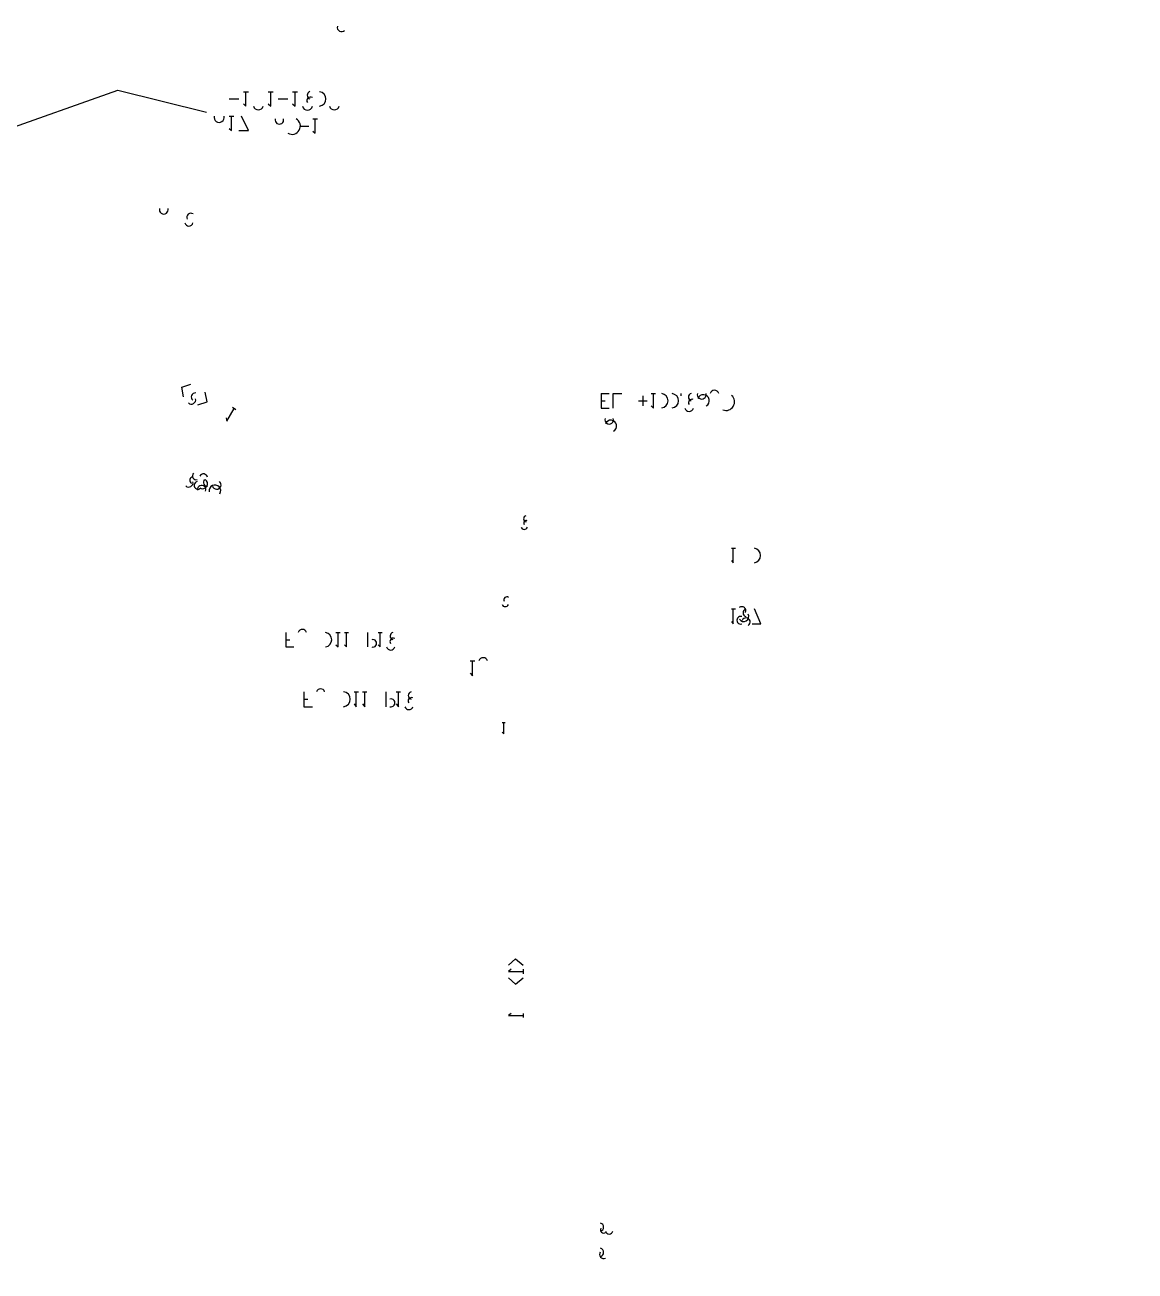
# Model space of a CAD drawing. Header units: millimetres. Extents: x 6 to 1147, y -20 to 811.
# Drawn here: x 467.6 to 762.1, y 257.8 to 588.2 of the extents above; entities that cross this region are included whole.
import ezdxf

# ---------------------------------------------------------------- set-up
doc = ezdxf.new("R2010")
doc.units = ezdxf.units.MM
for name, color, linetype in [('ARCS', 4, 'Continuous'), ('CURVES', 6, 'Continuous'), ('LINES', 7, 'Continuous')]:
    doc.layers.add(name, color=color, linetype=linetype)

msp = doc.modelspace()

# ---------------------------------------------------------------- linework, layer by layer
at = {"layer": 'ARCS'}
for centre, radius, start, end in [((544.81, 589.24), 136.52, 150.049, 150.049), ((600.82, 647.14), 59.31, 150.3486, 150.3486), ((488.89, 582.7), 59.66, 150.2766, 150.2766), ((485.74, 555.07), 68.24, 150.0083, 150.0083), ((463.36, 567.31), 29.82, 149.4614, 149.4614), ((514.87, 495.22), 89.64, 30.1778, 30.1778), ((551.62, 587.59), 1.15, 166.6755, 313.9191), ((515.05, 470.05), 102.08, 209.9934, 209.9934), ((521.92, 565.18), 6, 179.4271, 179.4271), ((540.13, 564.34), 7.29, 180.4716, 180.4716), ((543.37, 568.12), 0.962, 58.7363, 210.6507), ((543.52, 569.56), 1.03, 110.556, 249.444), ((545.5, 568.6), 1.94, 278.8807, 81.1193), ((515.83, 562), 3.12, 90.5509, 90.5509), ((521.95, 558.97), 6.09, 359.7178, 359.7178), ((518.89, 565.06), 2.97, 178.8427, 178.8427), ((527.98, 562.24), 3.12, 271.1017, 271.1017), ((527.86, 563.71), 1.41, 267.5634, 267.5634), ((529.54, 566.98), 1.3, 193.3925, 346.6075), ((536.47, 564.22), 3.63, 179.053, 179.053), ((540.19, 558.1), 7.29, 0.4716, 0.4716), ((542.56, 566.98), 1.35, 192.8043, 347.1957), ((549.7, 566.98), 1.3, 193.3925, 346.6075), ((507.76, 548.38), 14.52, 180.2368, 180.2368), ((515.89, 560.5), 1.5, 88.8542, 88.8542), ((519.13, 563.74), 1.35, 166.9081, 12.5288), ((524.89, 559.12), 2.91, 357.6386, 357.6386), ((531.73, 562.78), 1.9, 127.9542, 127.9542), ((531.28, 562.03), 0.89, 122.6192, 122.6192), ((535.12, 563.02), 1.12, 164.4759, 15.5241), ((538.48, 561.4), 2.2, 240.6422, 60.6422), ((543.79, 558.22), 3.57, 359.0371, 359.0371), ((548.56, 562.84), 1.9, 235.3048, 235.3048), ((547.93, 563.5), 0.872, 229.1849, 229.1849), ((507.79, 547.3), 13.35, 180.2575, 180.2575), ((531.76, 559.66), 1.95, 56.3099, 56.3099), ((532.39, 558.97), 0.895, 50.4403, 50.4403), ((548.59, 559.72), 1.95, 306.8699, 306.8699), ((549.04, 560.53), 0.89, 302.6192, 302.6192), ((500.47, 548.26), 7.23, 179.5245, 179.5245), ((501.1, 547.18), 6.66, 179.4838, 179.4838), ((470.77, 495.49), 51.06, 209.9244, 209.9244), ((493.27, 537.4), 10.92, 90.1574, 90.1574), ((494.35, 537.4), 9.84, 90.1747, 90.1747), ((521.17, 537.52), 9.84, 270.1747, 270.1747), ((522.34, 537.52), 10.92, 270.3148, 270.3148), ((521.11, 542.35), 4.77, 269.6397, 269.6397), ((522.22, 542.89), 5.31, 269.3526, 269.3526), ((486.91, 526.69), 12.63, 120.4034, 120.4034), ((507.85, 526.54), 14.55, 0.2363, 0.2363), ((507.79, 527.62), 13.41, 0.2564, 0.2564), ((504.46, 539.26), 1.18, 165.2564, 14.7436), ((493.33, 532.06), 5.34, 89.6781, 89.6781), ((494.41, 532.6), 4.8, 89.6419, 89.6419), ((511.12, 536.02), 1.12, 195.5241, 344.4759), ((511.66, 537.16), 1.12, 57.2648, 202.8337), ((514.45, 527.74), 6.63, 359.4815, 359.4815), ((515.02, 526.66), 7.14, 359.5185, 359.5185), ((483.85, 521.23), 6.25, 119.6425, 119.6425), ((481.24, 517.36), 1.67, 291.0375, 291.0375), ((481.24, 517.3), 1.62, 291.8014, 291.8014), ((481.36, 517.3), 1.66, 295.641, 295.641), ((481.42, 517.3), 1.69, 297.4744, 297.4744), ((481.42, 517.21), 1.67, 122.55, 122.55), ((481.6, 517.15), 1.64, 131.2847, 131.2847), ((481.45, 518.2), 0.882, 287.8189, 287.8189), ((481.45, 518.05), 0.797, 289.7989, 289.7989), ((481.57, 518.05), 0.797, 289.7989, 289.7989), ((481.72, 518.05), 0.832, 295.641, 295.641), ((482.23, 518.59), 0.595, 40.9144, 40.9144), ((481.51, 517.15), 1.58, 128.8298, 128.8298), ((481.69, 517.06), 1.63, 135.7441, 135.7441), ((481.12, 516.49), 0.778, 117.5528, 117.5528), ((481.15, 516.46), 0.767, 120.5792, 120.5792), ((481.21, 516.46), 0.799, 124.2869, 124.2869), ((481.27, 516.43), 0.811, 128.991, 128.991), ((553.99, 473.29), 44.83, 29.6355, 29.6355), ((511.78, 488.83), 1.15, 226.0809, 13.3245), ((512.83, 489.55), 1.09, 84.8056, 231.1155), ((519.76, 486.04), 3.07, 120.5792, 120.5792), ((524.26, 487.15), 3.27, 210.3322, 210.3322), ((522.76, 487.84), 1.61, 206.5651, 206.5651), ((636.28, 488.56), 1.93, 277.125, 82.875), ((639.04, 488.56), 1.93, 277.125, 82.875), ((644.62, 489.55), 1.01, 106.8584, 252.1213), ((647.14, 490.18), 1.18, 165.2564, 14.7436), ((647.56, 488.59), 1.58, 299.1676, 158.0089), ((650.5, 490.18), 1.18, 14.7436, 165.2564), ((653.56, 488.26), 2.27, 249.2744, 48.3665), ((519.13, 484.78), 1.44, 118.706, 118.706), ((525.67, 482.92), 3.05, 300.0942, 300.0942), ((622.81, 485.02), 3.33, 181.0322, 181.0322), ((621.13, 484.9), 1.65, 177.9174, 177.9174), ((643.78, 486.94), 1.18, 194.7436, 345.2564), ((644.5, 488.08), 0.878, 63.4349, 216.0274), ((521.26, 481.81), 3.37, 29.3022, 29.3022), ((522.7, 481.12), 1.56, 27.5528, 27.5528), ((526.3, 484.21), 1.4, 298.2174, 298.2174), ((611.41, 463.09), 20.55, 112.9351, 112.9351), ((619.42, 481.84), 3.12, 91.1017, 91.1017), ((622.6, 483.52), 1.14, 161.5651, 18.4349), ((623.02, 481.87), 1.54, 297.0956, 157.2176), ((626.17, 481.96), 3.12, 270.5509, 270.5509), ((626.11, 483.43), 1.41, 268.7811, 268.7811), ((619.54, 480.4), 1.44, 87.6141, 87.6141), ((622.84, 478.78), 3.36, 1.023, 1.023), ((624.49, 478.9), 1.59, 357.8389, 357.8389), ((513.07, 468.64), 1.01, 136.1691, 282.3391), ((511.06, 466.84), 1.16, 227.1211, 11.8887), ((512.2, 467.47), 0.878, 90, 246.0375), ((513.52, 466.15), 1.01, 103.627, 316.2189), ((514.51, 465.01), 1.12, 337.249, 186.953), ((514.99, 468.1), 1.07, 8.7462, 154.2307), ((514.75, 466.54), 1.32, 241.0736, 58.815), ((515.95, 466.96), 1.01, 136.1691, 282.3391), ((518.02, 464.68), 1.54, 330.2551, 188.427), ((518.47, 466.27), 1.17, 196.5571, 47.0454), ((607.48, 453.55), 10.3, 112.607, 112.607), ((615.94, 451.57), 12.27, 329.925, 329.925), ((621.19, 454.78), 6.14, 328.7961, 328.7961), ((639.34, 447.46), 14.34, 180.2397, 180.2397), ((594.49, 453.43), 3.67, 120.9638, 120.9638), ((600.7, 457.27), 0.801, 103.4957, 257.4712), ((600.58, 456.16), 0.66, 63.4349, 213.6901), ((625.06, 447.52), 9, 270.382, 270.382), ((624.94, 452.02), 4.5, 269.2361, 269.2361), ((624.79, 454.84), 1.71, 281.113, 281.113), ((624.79, 454.84), 1.71, 281.113, 281.113), ((624.97, 454.84), 1.69, 275.1022, 275.1022), ((625.06, 454.84), 1.68, 87.9546, 87.9546), ((625.06, 454.84), 1.68, 272.0454, 272.0454), ((625.24, 454.84), 1.7, 81.8699, 81.8699), ((625.24, 454.84), 1.7, 81.8699, 81.8699), ((625.36, 454.84), 1.72, 77.9052, 77.9052), ((624.82, 455.65), 0.872, 273.9452, 273.9452), ((624.82, 455.68), 0.842, 274.0856, 274.0856), ((624.91, 455.68), 0.841, 267.9546, 267.9546), ((624.94, 455.68), 0.842, 265.9144, 265.9144), ((593.62, 451.78), 1.85, 119.0546, 119.0546), ((600.07, 455.32), 0.874, 195.4222, 343.4956), ((625.24, 454), 0.849, 81.8699, 81.8699), ((625.12, 453.22), 0.603, 185.7106, 185.7106), ((625.51, 454), 0.866, 75.9638, 75.9638), ((625.51, 454), 0.866, 75.9638, 75.9638), ((625.63, 454), 0.866, 75.9638, 75.9638), ((632.17, 447.34), 7.17, 179.5205, 179.5205), ((591.25, 450.97), 0.518, 259.992, 259.992), ((591.67, 450.55), 0.934, 275.5275, 275.5275), ((591.49, 451.15), 0.696, 262.5686, 262.5686), ((592.03, 450.49), 1.23, 274.1849, 274.1849), ((591.43, 450.55), 0.577, 278.9726, 278.9726), ((592.27, 450.49), 1.35, 273.8141, 273.8141), ((592.51, 450.58), 1.5, 91.1458, 91.1458), ((591.85, 451.24), 0.845, 263.8845, 263.8845), ((592.09, 451.36), 0.964, 264.6442, 264.6442), ((592.63, 450.61), 1.47, 273.5035, 273.5035), ((592.06, 449.89), 0.904, 174.2894, 174.2894), ((592.51, 451.39), 1.17, 355.6013, 355.6013), ((592.15, 449.53), 0.755, 173.1572, 173.1572), ((592.87, 450.07), 1.35, 183.8141, 183.8141), ((592.93, 450.7), 1.38, 93.7314, 93.7314), ((592.51, 451.69), 0.93, 358.1524, 358.1524), ((592.45, 451.3), 0.785, 263.4181, 263.4181), ((592.36, 449.17), 0.607, 171.4692, 171.4692), ((592.81, 449.71), 1.05, 184.8991, 184.8991), ((593.17, 450.7), 1.38, 93.7314, 93.7314), ((592.51, 451.87), 0.571, 3.0128, 3.0128), ((596.17, 448.3), 4.22, 33.6901, 33.6901), ((592.72, 449.83), 0.76, 80.9097, 80.9097), ((592.87, 449.35), 0.755, 186.8428, 186.8428), ((593.11, 449.89), 0.934, 84.4725, 84.4725), ((593.53, 450.67), 1.23, 94.1849, 94.1849), ((592.93, 452.14), 0.541, 340.56, 340.56), ((593.23, 451.72), 0.845, 343.4956, 343.4956), ((593.11, 451.93), 0.706, 347.7352, 347.7352), ((593.35, 449.89), 0.934, 84.4725, 84.4725), ((593.77, 450.76), 0.964, 95.3558, 95.3558), ((593.71, 449.92), 0.845, 83.8845, 83.8845), ((593.95, 450.16), 0.726, 82.875, 82.875), ((594.13, 450.76), 0.607, 98.5308, 98.5308), ((598.24, 447.79), 2.06, 21.3369, 21.3369), ((626.68, 447.79), 1.71, 348.887, 348.887), ((660.82, 447.52), 1.94, 278.8807, 81.1193), ((553.12, 428.38), 18.36, 180.1872, 180.1872), ((600.16, 445.99), 0.564, 64.7989, 64.7989), ((603.91, 445.75), 1.71, 285.2551, 285.2551), ((603.97, 445.75), 1.73, 287.1759, 287.1759), ((603.97, 445.75), 1.73, 287.1759, 287.1759), ((604.09, 445.63), 1.65, 292.3801, 292.3801), ((604.18, 445.63), 1.66, 117.951, 117.951), ((604.27, 445.63), 1.71, 120.6186, 120.6186), ((604.36, 445.51), 1.66, 125.4171, 125.4171), ((604.45, 445.51), 1.71, 127.875, 127.875), ((604, 446.59), 0.819, 278.427, 278.427), ((604.15, 446.59), 0.837, 284.5345, 284.5345), ((604.15, 446.59), 0.837, 284.5345, 284.5345), ((604.27, 446.47), 0.837, 284.5345, 284.5345), ((604.75, 447.13), 0.659, 30.0686, 30.0686), ((626.68, 447.22), 1.71, 190.1247, 190.1247), ((626.68, 447.19), 1.71, 191.113, 191.113), ((626.68, 447.28), 1.7, 188.1301, 188.1301), ((626.68, 447.67), 1.69, 352.875, 352.875), ((626.68, 447.58), 1.69, 353.8845, 353.8845), ((625.87, 447.28), 0.878, 187.8533, 187.8533), ((625.84, 447.28), 0.849, 188.1301, 188.1301), ((626.68, 447.46), 1.68, 357.9546, 357.9546), ((626.68, 447.46), 1.68, 182.0454, 182.0454), ((625.84, 447.34), 0.842, 175.9144, 175.9144), ((625.84, 447.25), 0.841, 182.0454, 182.0454), ((627.52, 448.03), 0.866, 345.9638, 345.9638), ((627.52, 447.91), 0.866, 345.9638, 345.9638), ((627.52, 447.76), 0.849, 351.8699, 351.8699), ((627.52, 447.64), 0.849, 351.8699, 351.8699), ((628.3, 447.58), 0.543, 96.3402, 96.3402), ((600.97, 445.42), 0.604, 63.4349, 63.4349), ((601.69, 444.58), 0.661, 87.3974, 87.3974), ((602.2, 443.74), 0.54, 90, 90), ((602.68, 442.87), 0.63, 90, 90), ((603.4, 442.81), 0.524, 23.6294, 23.6294), ((603.88, 444.82), 0.859, 114.7751, 114.7751), ((603.91, 444.82), 0.872, 116.5651, 116.5651), ((604.03, 444.79), 0.907, 124.2157, 124.2157), ((603.97, 444.76), 0.849, 122.0054, 122.0054), ((617.71, 434.29), 10.2, 330.1924, 330.1924), ((639.34, 431.29), 14.34, 180.1199, 180.1199), ((553.15, 422.11), 18.45, 0.0932, 0.0932), ((586, 425.11), 14.52, 0.1184, 0.1184), ((603.19, 436), 4.21, 93.6782, 93.6782), ((602.98, 441.85), 0.644, 117.7585, 117.7585), ((603.1, 440.71), 0.655, 105.9454, 105.9454), ((622.06, 436.9), 5.08, 329.5002, 329.5002), ((624.76, 440.2), 1.7, 261.8699, 261.8699), ((624.76, 440.2), 1.7, 261.8699, 261.8699), ((624.94, 440.2), 1.68, 267.9546, 267.9546), ((625.06, 440.2), 1.69, 96.1155, 96.1155), ((625.06, 440.2), 1.68, 272.0454, 272.0454), ((625.24, 440.2), 1.72, 102.0948, 102.0948), ((625.24, 440.2), 1.72, 102.0948, 102.0948), ((625.3, 440.2), 1.73, 104.0362, 104.0362), ((624.55, 441.04), 0.853, 259.8753, 259.8753), ((624.55, 441.04), 0.853, 259.8753, 259.8753), ((624.82, 441.04), 0.842, 265.9144, 265.9144), ((624.94, 441.04), 0.842, 265.9144, 265.9144), ((625.12, 439.36), 0.84, 90, 90), ((625.24, 439.39), 0.878, 97.8533, 97.8533), ((625.21, 439.36), 0.845, 96.1155, 96.1155), ((625.21, 439.36), 0.845, 96.1155, 96.1155), ((625.06, 441.82), 0.543, 6.3402, 6.3402), ((543.91, 428.26), 9.15, 179.6243, 179.6243), ((595.45, 435.76), 0.801, 56.9761, 203.9625), ((601.09, 433.81), 3.22, 44.2462, 44.2462), ((625.06, 431.38), 7.14, 270.4815, 270.4815), ((624.94, 434.95), 3.57, 269.0371, 269.0371), ((624.79, 436.84), 1.71, 281.113, 281.113), ((624.79, 436.84), 1.71, 281.113, 281.113), ((624.97, 436.84), 1.69, 275.1022, 275.1022), ((625.06, 436.84), 1.68, 87.9546, 87.9546), ((625.06, 436.84), 1.68, 272.0454, 272.0454), ((625.24, 436.84), 1.7, 81.8699, 81.8699), ((625.24, 436.84), 1.7, 81.8699, 81.8699), ((625.36, 436.84), 1.72, 77.9052, 77.9052), ((624.82, 437.65), 0.872, 273.9452, 273.9452), ((624.82, 437.68), 0.842, 274.0856, 274.0856), ((624.91, 437.68), 0.841, 267.9546, 267.9546), ((624.94, 437.68), 0.842, 265.9144, 265.9144), ((625.24, 436), 0.849, 81.8699, 81.8699), ((625.51, 436), 0.866, 75.9638, 75.9638), ((625.51, 436), 0.866, 75.9638, 75.9638), ((625.63, 436), 0.866, 75.9638, 75.9638), ((632.17, 431.23), 7.17, 179.7603, 179.7603), ((595.03, 434.86), 0.892, 199.0256, 339.6769), ((602.32, 432.76), 1.61, 41.9872, 41.9872), ((602.95, 431.95), 1.41, 273.6522, 273.6522), ((602.29, 432.43), 0.696, 262.5686, 262.5686), ((602.83, 431.89), 1.23, 274.1849, 274.1849), ((603.73, 433.9), 2.12, 82.6736, 82.6736), ((603.28, 431.92), 1.56, 90, 90), ((602.65, 432.64), 0.845, 263.8845, 263.8845), ((602.77, 432.79), 0.934, 264.4725, 264.4725), ((603.4, 432.01), 1.47, 274.6669, 274.6669), ((603.25, 432.67), 1.11, 355.3645, 355.3645), ((603.73, 432.13), 1.41, 93.6522, 93.6522), ((603.16, 432.7), 0.789, 261.2538, 261.2538), ((603.31, 433.03), 0.934, 354.4725, 354.4725), ((603.97, 432.1), 1.38, 93.7314, 93.7314), ((603.31, 433.27), 0.571, 3.0128, 3.0128), ((604.33, 432.07), 1.23, 94.1849, 94.1849), ((603.94, 432.94), 0.8, 347.0054, 347.0054), ((603.73, 433.54), 0.541, 340.56, 340.56), ((603.91, 433.3), 0.713, 345.3791, 345.3791), ((604.45, 432.01), 0.934, 95.5275, 95.5275), ((625.12, 435.22), 0.603, 185.7106, 185.7106), ((626.68, 431.59), 1.71, 348.887, 348.887), ((626.68, 431.47), 1.69, 352.875, 352.875), ((626.68, 431.41), 1.69, 354.8978, 354.8978), ((626.68, 431.29), 1.68, 358.977, 358.977), ((626.68, 431.29), 1.68, 181.023, 181.023), ((657.73, 432.85), 1.11, 335.3231, 125.1342), ((659.14, 432.34), 1.06, 106.3895, 253.6105), ((557.74, 412.54), 18.42, 180.1866, 180.1866), ((562.27, 422.17), 9.09, 359.8109, 359.8109), ((593.26, 425.17), 7.26, 359.7632, 359.7632), ((603.37, 427.39), 3.91, 152.057, 152.057), ((602.2, 428.86), 2.68, 105.5928, 105.5928), ((602.05, 432.25), 0.518, 259.992, 259.992), ((602.47, 431.83), 0.934, 275.5275, 275.5275), ((602.23, 431.83), 0.577, 278.9726, 278.9726), ((602.86, 431.17), 0.904, 174.2894, 174.2894), ((602.92, 430.81), 0.726, 172.875, 172.875), ((603.64, 431.35), 1.32, 183.9005, 183.9005), ((603.16, 430.57), 0.607, 171.4692, 171.4692), ((603.55, 430.99), 0.994, 185.1944, 185.1944), ((603.58, 431.95), 0.872, 153.4349, 153.4349), ((603.52, 431.14), 0.789, 81.2538, 81.2538), ((604.99, 430.57), 2.13, 256.1593, 256.1593), ((603.67, 430.75), 0.755, 186.8428, 186.8428), ((603.91, 431.29), 0.934, 84.4725, 84.4725), ((603.55, 430.63), 0.518, 190.008, 190.008), ((604.15, 431.29), 0.934, 84.4725, 84.4725), ((604.51, 431.32), 0.845, 83.8845, 83.8845), ((604.57, 431.29), 0.819, 246.2505, 246.2505), ((604.63, 431.41), 0.696, 82.5686, 82.5686), ((604.84, 431.98), 0.553, 102.5288, 102.5288), ((617.29, 419.83), 10.45, 329.8265, 329.8265), ((626.68, 431.02), 1.71, 190.1247, 190.1247), ((626.68, 431.02), 1.71, 190.1247, 190.1247), ((626.68, 431.11), 1.69, 187.125, 187.125), ((625.87, 431.08), 0.878, 187.8533, 187.8533), ((625.84, 431.08), 0.849, 188.1301, 188.1301), ((625.84, 431.23), 0.841, 177.9546, 177.9546), ((625.84, 431.14), 0.842, 184.0856, 184.0856), ((627.52, 431.89), 0.882, 342.1811, 342.1811), ((627.52, 431.71), 0.866, 345.9638, 345.9638), ((627.52, 431.56), 0.849, 351.8699, 351.8699), ((627.52, 431.44), 0.849, 351.8699, 351.8699), ((628.3, 431.44), 0.603, 95.7106, 95.7106), ((657.46, 430.36), 1.01, 72.646, 287.354), ((658.3, 431.35), 1.32, 211.185, 28.9264), ((658.87, 429.88), 1.11, 304.1597, 156.6148), ((534.67, 425.2), 3.12, 90.5509, 90.5509), ((541.21, 426.82), 1.12, 15.124, 164.0546), ((547.06, 425.2), 1.94, 278.8807, 81.1193), ((565.48, 426.19), 0.99, 103.627, 255.5297), ((571.54, 425.29), 3.15, 271.0912, 271.0912), ((571.42, 426.76), 1.44, 267.6141, 267.6141), ((603.28, 418.75), 8.05, 111.8807, 111.8807), ((598.84, 425.5), 1.73, 14.0362, 14.0362), ((598.84, 425.38), 1.71, 10.1247, 10.1247), ((598.84, 425.29), 1.69, 7.125, 7.125), ((598.84, 424.99), 1.69, 174.8978, 174.8978), ((598.84, 424.93), 1.69, 172.875, 172.875), ((598.84, 424.93), 1.69, 172.875, 172.875), ((598.84, 425.2), 1.68, 4.0856, 4.0856), ((598.84, 425.17), 1.68, 181.023, 181.023), ((599.65, 425.38), 0.888, 11.6894, 11.6894), ((601.81, 425.23), 1.89, 334.6538, 334.6538), ((601.78, 426.34), 1.75, 149.0362, 149.0362), ((603.31, 424.33), 3, 330.611, 330.611), ((602.05, 427.48), 1.34, 99.0395, 99.0395), ((602.65, 425.89), 0.907, 325.7843, 325.7843), ((604.9, 425.5), 2.08, 326.7683, 326.7683), ((605.23, 427.09), 1.97, 333.8247, 333.8247), ((605.92, 427.69), 0.882, 324.6888, 324.6888), ((606.91, 428.8), 0.726, 277.125, 277.125), ((621.79, 422.53), 5.26, 329.4847, 329.4847), ((624.76, 425.92), 1.7, 261.8699, 261.8699), ((624.76, 425.92), 1.7, 261.8699, 261.8699), ((624.94, 425.92), 1.68, 267.9546, 267.9546), ((625.06, 425.92), 1.69, 96.1155, 96.1155), ((625.06, 425.92), 1.68, 272.0454, 272.0454), ((625.24, 425.89), 1.69, 102.308, 102.308), ((625.24, 425.89), 1.69, 102.308, 102.308), ((625.3, 425.89), 1.7, 104.2811, 104.2811), ((624.55, 426.7), 0.794, 259.1145, 259.1145), ((624.55, 426.7), 0.794, 259.1145, 259.1145), ((624.82, 426.76), 0.842, 265.9144, 265.9144), ((624.94, 426.76), 0.842, 265.9144, 265.9144), ((625.06, 427.51), 0.541, 3.1798, 3.1798), ((625.06, 268.06), 156.18, 270.022, 270.022), ((534.73, 423.7), 1.5, 88.8542, 88.8542), ((557.83, 406.3), 18.45, 0.1863, 0.1863), ((624.94, 346.15), 78.09, 269.956, 269.956), ((559.9, 424.24), 1.01, 252.646, 107.354), ((564.64, 423.58), 1.12, 195.5241, 344.4759), ((565.33, 424.72), 0.883, 65.0952, 214.8245), ((588.76, 420.73), 5.04, 180.341, 180.341), ((586.21, 420.67), 2.49, 179.3097, 179.3097), ((599.05, 421.69), 2.68, 300.3027, 300.3027), ((597.22, 425.2), 0.603, 275.7106, 275.7106), ((598, 424.69), 0.866, 165.9638, 165.9638), ((598, 424.69), 0.866, 165.9638, 165.9638), ((598, 424.84), 0.849, 171.8699, 171.8699), ((598, 425.11), 0.841, 177.9546, 177.9546), ((602.41, 419.44), 4.22, 30.7544, 30.7544), ((599.65, 422.92), 1.36, 297.6995, 297.6995), ((599.68, 425.32), 0.849, 8.1301, 8.1301), ((599.68, 425.26), 0.842, 4.0856, 4.0856), ((599.68, 425.23), 0.841, 2.0454, 2.0454), ((603.64, 418.93), 4.68, 235.6993, 235.6993), ((600.01, 424.81), 0.696, 97.4314, 97.4314), ((601.96, 420.94), 2.52, 231.7662, 231.7662), ((624.79, 422.56), 1.71, 281.113, 281.113), ((624.79, 422.56), 1.71, 281.113, 281.113), ((624.97, 422.56), 1.69, 275.1022, 275.1022), ((625.06, 422.56), 1.68, 87.9546, 87.9546), ((625.06, 422.56), 1.68, 272.0454, 272.0454), ((625.24, 422.56), 1.7, 81.8699, 81.8699), ((625.24, 422.56), 1.7, 81.8699, 81.8699), ((625.36, 422.56), 1.72, 77.9052, 77.9052), ((624.82, 423.37), 0.872, 273.9452, 273.9452), ((624.82, 423.4), 0.842, 274.0856, 274.0856), ((624.91, 423.4), 0.841, 267.9546, 267.9546), ((624.94, 423.4), 0.842, 265.9144, 265.9144), ((625.12, 425.08), 0.84, 90, 90), ((625.24, 425.08), 0.849, 98.1301, 98.1301), ((625.21, 425.05), 0.815, 96.3402, 96.3402), ((625.21, 425.05), 0.815, 96.3402, 96.3402), ((548.5, 412.42), 9.18, 179.6255, 179.6255), ((588.34, 409.51), 12.18, 0.1411, 0.1411), ((583.75, 417.52), 3.12, 90.5509, 90.5509), ((589.18, 419.26), 1.18, 14.7436, 165.2564), ((593.86, 417.64), 3.12, 271.1017, 271.1017), ((593.74, 419.17), 1.47, 267.6627, 267.6627), ((597.4, 417.46), 3.6, 0.9548, 0.9548), ((600.73, 420.61), 0.642, 307.4054, 307.4054), ((601.09, 419.8), 0.845, 196.5044, 196.5044), ((601.99, 419.89), 1.71, 210.6186, 210.6186), ((601.93, 419.59), 1.63, 200.4328, 200.4328), ((601.18, 420.25), 0.872, 206.5651, 206.5651), ((601.18, 420.07), 0.847, 202.9321, 202.9321), ((601.99, 419.77), 1.65, 207.0309, 207.0309), ((601.99, 419.71), 1.62, 205.1448, 205.1448), ((602.11, 420.1), 1.72, 41.4677, 41.4677), ((602.05, 419.89), 1.64, 34.5625, 34.5625), ((602.11, 420.01), 1.66, 39.144, 39.144), ((601.24, 419.92), 0.759, 198.4349, 198.4349), ((602.23, 420.1), 1.63, 44.2559, 44.2559), ((603.43, 418.96), 1.68, 91.023, 91.023), ((602.83, 419.62), 0.876, 38.047, 38.047), ((602.8, 419.5), 0.834, 30.2564, 30.2564), ((602.83, 419.56), 0.841, 34.8245, 34.8245), ((602.86, 419.62), 0.853, 39.2894, 39.2894), ((604.3, 418.45), 2.14, 29.4454, 29.4454), ((625.24, 421.72), 0.849, 81.8699, 81.8699), ((625.12, 420.94), 0.603, 185.7106, 185.7106), ((625.51, 421.72), 0.866, 75.9638, 75.9638), ((625.51, 421.72), 0.866, 75.9638, 75.9638), ((625.63, 421.72), 0.866, 75.9638, 75.9638), ((583.81, 416.08), 1.44, 88.8065, 88.8065), ((588.85, 414.46), 5.07, 0.678, 0.678), ((591.28, 414.58), 2.4, 358.5679, 358.5679), ((597.73, 417.46), 0.661, 272.6026, 272.6026), ((599.2, 417.58), 1.8, 358.0908, 358.0908), ((599.35, 417.22), 1.74, 170.0494, 170.0494), ((599.35, 417.28), 1.73, 172.0107, 172.0107), ((599.35, 417.82), 1.7, 14.2811, 14.2811), ((599.35, 417.73), 1.68, 11.3099, 11.3099), ((598.57, 416.92), 0.845, 163.4956, 163.4956), ((599.38, 417.64), 1.64, 8.427, 8.427), ((599.38, 417.55), 1.63, 5.2901, 5.2901), ((598.6, 417.19), 0.853, 169.8753, 169.8753), ((598.57, 417.07), 0.824, 169.5085, 169.5085), ((599.41, 417.46), 1.65, 177.9174, 177.9174), ((599.41, 417.4), 1.65, 175.8404, 175.8404), ((598.6, 417.34), 0.842, 175.9144, 175.9144), ((602.23, 415.6), 3.58, 110.1062, 110.1062), ((600.22, 417.76), 0.908, 7.5946, 7.5946), ((600.25, 417.7), 0.872, 3.9452, 3.9452), ((600.25, 417.67), 0.871, 1.9749, 1.9749), ((600.25, 417.61), 0.871, 358.0251, 358.0251), ((603.49, 418.12), 0.841, 87.9546, 87.9546), ((566.95, 406.42), 9.09, 359.6218, 359.6218), ((594.43, 409.57), 6.09, 359.7178, 359.7178), ((603.37, 411.79), 3.91, 152.057, 152.057), ((602.08, 412.54), 1.64, 331.5571, 331.5571), ((602.83, 413.17), 0.691, 325.6197, 325.6197), ((605.23, 411.49), 1.97, 333.8247, 333.8247), ((604.99, 414.22), 1.72, 332.9873, 332.9873), ((605.5, 414.7), 0.684, 322.125, 322.125), ((606.91, 413.2), 0.726, 277.125, 277.125), ((539.35, 409.36), 3.12, 90.5509, 90.5509), ((546.04, 411.04), 1.14, 18.4349, 161.5651), ((551.92, 409.42), 1.99, 276.9112, 83.0888), ((570.13, 408.97), 0.879, 64.29, 216.4692), ((570.28, 410.41), 0.99, 104.4703, 256.373), ((576.22, 409.48), 3.12, 271.1017, 271.1017), ((576.1, 410.95), 1.41, 267.5634, 267.5634), ((597.22, 409.36), 0.603, 275.7106, 275.7106), ((598, 408.91), 0.882, 162.1811, 162.1811), ((598.84, 409.78), 1.71, 10.1247, 10.1247), ((598.84, 409.78), 1.71, 10.1247, 10.1247), ((598.84, 409.21), 1.71, 168.887, 168.887), ((598, 409.09), 0.866, 165.9638, 165.9638), ((598, 409.09), 0.866, 165.9638, 165.9638), ((598.84, 409.33), 1.69, 172.875, 172.875), ((598.84, 409.33), 1.69, 172.875, 172.875), ((598, 409.36), 0.849, 171.8699, 171.8699), ((598.84, 409.6), 1.68, 4.0856, 4.0856), ((598.84, 409.51), 1.68, 178.977, 178.977), ((598.84, 409.51), 1.68, 1.023, 1.023), ((599.65, 409.72), 0.878, 7.8533, 7.8533), ((599.68, 409.72), 0.849, 8.1301, 8.1301), ((599.68, 409.63), 0.841, 2.0454, 2.0454), ((599.68, 409.57), 0.841, 357.9546, 357.9546), ((600.01, 409.09), 0.815, 96.3402, 96.3402), ((601.81, 409.51), 1.95, 331.46, 331.46), ((601.78, 410.74), 1.75, 149.0362, 149.0362), ((602.65, 410.23), 0.942, 322.7652, 322.7652), ((604.87, 409.3), 2.54, 104.3646, 104.3646), ((605.92, 412.09), 0.882, 324.6888, 324.6888), ((539.41, 407.92), 1.44, 88.8065, 88.8065), ((564.7, 408.46), 1.06, 253.6105, 106.3895), ((569.47, 407.8), 1.14, 197.9691, 341.0754), ((601.15, 403.93), 3.23, 317.2605, 317.2605), ((602.38, 407.71), 1.97, 254.0546, 254.0546), ((602.26, 405.1), 1.61, 315, 315), ((601.9, 408.52), 1.05, 246.3706, 246.3706), ((602.47, 406.21), 0.994, 275.1944, 275.1944), ((602.05, 406.57), 0.518, 259.992, 259.992), ((602.95, 406.27), 1.41, 273.6522, 273.6522), ((602.83, 406.33), 1.23, 274.1849, 274.1849), ((602.29, 406.78), 0.666, 262.2348, 262.2348), ((602.23, 406.15), 0.577, 278.9726, 278.9726), ((603.28, 406.27), 1.59, 90, 90), ((602.77, 407.11), 0.934, 264.4725, 264.4725), ((602.65, 407.02), 0.785, 263.4181, 263.4181), ((603.4, 406.33), 1.47, 274.6669, 274.6669), ((603.25, 406.99), 1.11, 355.3645, 355.3645), ((603.73, 406.45), 1.41, 93.6522, 93.6522), ((603.64, 405.67), 1.32, 183.9005, 183.9005), ((603.16, 407.02), 0.789, 261.2538, 261.2538), ((603.31, 407.38), 0.932, 356.3086, 356.3086), ((603.97, 406.45), 1.41, 93.6522, 93.6522), ((603.31, 405.94), 0.661, 140.5275, 140.5275), ((603.31, 407.68), 0.57, 0, 0), ((603.73, 406.42), 0.752, 156.5014, 156.5014), ((603.91, 405.61), 0.934, 84.4725, 84.4725), ((603.94, 407.32), 0.816, 342.8973, 342.8973), ((604.33, 406.48), 1.2, 94.2892, 94.2892), ((603.91, 407.68), 0.731, 340.821, 340.821), ((603.73, 407.89), 0.532, 343.6105, 343.6105), ((604.15, 405.61), 0.934, 84.4725, 84.4725), ((604.78, 407.95), 1.36, 97.5946, 97.5946), ((604.45, 406.36), 0.964, 95.3558, 95.3558), ((604.51, 405.76), 0.845, 83.8845, 83.8845), ((604.63, 405.76), 0.726, 82.875, 82.875), ((604.84, 406.36), 0.612, 101.3099, 101.3099), ((603.19, 331.72), 74.52, 90.2076, 90.2076), ((602.86, 405.49), 0.904, 174.2894, 174.2894), ((602.92, 405.13), 0.726, 172.875, 172.875), ((603.16, 405.01), 0.607, 171.4692, 171.4692), ((603.55, 405.31), 0.994, 185.1944, 185.1944), ((603.52, 405.49), 0.819, 81.573, 81.573), ((603.67, 405.19), 0.755, 186.8428, 186.8428), ((603.55, 404.95), 0.518, 190.008, 190.008), ((603.73, 294.46), 37.26, 89.5848, 89.5848), ((597.94, 328.18), 3.06, 181.1233, 181.1233), ((594.91, 324.76), 3.36, 90.5116, 90.5116), ((596.47, 328.06), 1.47, 177.6627, 177.6627), ((601.09, 324.79), 3.33, 270.5162, 270.5162), ((601.03, 326.47), 1.65, 268.9584, 268.9584), ((594.97, 323.11), 1.59, 88.9191, 88.9191), ((598.03, 321.43), 3.09, 0.5563, 0.5563), ((599.53, 321.49), 1.47, 358.8309, 358.8309), ((621.13, 268.75), 0.879, 154.29, 306.4692), ((619.96, 269.44), 1.14, 288.4349, 71.5651), ((622.57, 268.6), 0.99, 194.4703, 346.373), ((621.13, 262.21), 1.11, 144.8658, 294.6769), ((619.96, 262.75), 1.14, 288.9246, 72.0309)]:
    msp.add_arc(centre, radius, start, end, dxfattribs=at)
at = {"layer": 'CURVES'}
for p, q in [((430, 548.92), (492.28, 570.88)), ((492.28, 570.88), (515.8, 565.12)), ((526.24, 566.68), (526.24, 570.52)), ((532.84, 566.68), (532.84, 570.52)), ((539.32, 566.68), (539.32, 570.52)), ((525.64, 567.28), (526.24, 566.68)), ((532.12, 567.28), (532.84, 566.68)), ((538.6, 567.28), (539.32, 566.68)), ((522.4, 560.2), (522.4, 564.04)), ((526.96, 560.2), (525.04, 564.04)), ((544.6, 559.48), (544.6, 563.32)), ((521.8, 560.8), (522.4, 560.2)), ((524.32, 560.2), (526.96, 560.2)), ((544, 560.08), (544.6, 559.48)), ((509.2, 492.16), (511.6, 493)), ((509.68, 489.64), (509.2, 492.16)), ((515.92, 488.32), (515.44, 490.84)), ((620.44, 490.48), (620.44, 486.64)), ((623.68, 486.64), (623.68, 490.48)), ((623.68, 490.48), (625.96, 490.48)), ((634.36, 486.64), (634.36, 490.48)), ((513.52, 487.48), (515.92, 488.32)), ((521.2, 483.16), (523.12, 486.52)), ((620.44, 486.64), (622.6, 486.64)), ((633.76, 487.24), (634.36, 486.64)), ((520.96, 484), (521.2, 483.16)), ((655.48, 445.6), (655.48, 449.44)), ((655, 446.2), (655.48, 445.6)), ((655.48, 429.4), (655.48, 433.36)), ((662.8, 429.4), (661.12, 433.36)), ((655, 430), (655.48, 429.4)), ((536.8, 427.12), (536.8, 423.28)), ((550.72, 423.28), (550.72, 427.12)), ((552.88, 423.28), (552.88, 427.12)), ((561.88, 423.28), (561.88, 427.12)), ((660.52, 429.4), (662.8, 429.4)), ((536.8, 423.28), (538.96, 423.28)), ((550.12, 423.88), (550.72, 423.28)), ((552.4, 423.88), (552.88, 423.28)), ((561.28, 423.88), (561.88, 423.28)), ((586.36, 415.6), (586.36, 419.56)), ((585.76, 416.32), (586.36, 415.6)), ((541.6, 411.4), (541.6, 407.44)), ((555.52, 407.44), (555.52, 411.4)), ((557.8, 407.44), (557.8, 411.4)), ((566.68, 407.44), (566.68, 411.4)), ((541.6, 407.44), (543.88, 407.44)), ((554.92, 408.16), (555.52, 407.44)), ((557.2, 408.16), (557.8, 407.44)), ((566.08, 408.16), (566.68, 407.44)), ((594.64, 400.24), (594.64, 403.24)), ((594.16, 400.72), (594.64, 400.24)), ((595.84, 338.92), (597.76, 340.6)), ((597.76, 340.6), (599.8, 338.92)), ((596.56, 337.84), (595.84, 337.24)), ((595.84, 337.24), (599.8, 337.24)), ((595.84, 335.56), (597.76, 333.88)), ((597.76, 333.88), (599.8, 335.56)), ((596.56, 326.08), (595.84, 325.6)), ((595.84, 325.6), (599.8, 325.6))]:
    msp.add_line(p, q, dxfattribs=at)
at = {"layer": 'LINES'}
for p, q in [((521.8, 568.6), (524.32, 568.6)), ((525.64, 570.52), (526.96, 570.52)), ((532.12, 570.52), (533.44, 570.52)), ((534.76, 568.6), (537.4, 568.6)), ((538.6, 570.52), (539.92, 570.52)), ((521.8, 564.04), (523, 564.04)), ((544, 563.32), (545.2, 563.32)), ((540.64, 561.4), (542.92, 561.4)), ((620.44, 490.48), (622.6, 490.48)), ((631.48, 489.88), (631.48, 487.24)), ((633.76, 490.48), (634.84, 490.48)), ((641.56, 490.48), (641.56, 489.88)), ((522.64, 486.88), (523.6, 486.28)), ((620.44, 488.56), (621.52, 488.56)), ((630.4, 488.56), (632.68, 488.56)), ((655, 449.44), (656.08, 449.44)), ((655, 433.36), (656.08, 433.36)), ((550.12, 427.12), (551.2, 427.12)), ((552.4, 427.12), (553.48, 427.12)), ((558.52, 427.12), (558.52, 423.28)), ((561.28, 427.12), (562.36, 427.12)), ((536.8, 425.2), (537.88, 425.2)), ((585.76, 419.56), (586.96, 419.56)), ((554.92, 411.4), (556.12, 411.4)), ((557.2, 411.4), (558.28, 411.4)), ((563.32, 411.4), (563.32, 407.44)), ((566.08, 411.4), (567.28, 411.4)), ((541.6, 409.48), (542.68, 409.48)), ((594.16, 403.24), (595, 403.24)), ((599.8, 337.84), (599.8, 336.64)), ((599.8, 326.08), (599.8, 325))]:
    msp.add_line(p, q, dxfattribs=at)

doc.saveas('drawing.dxf')
